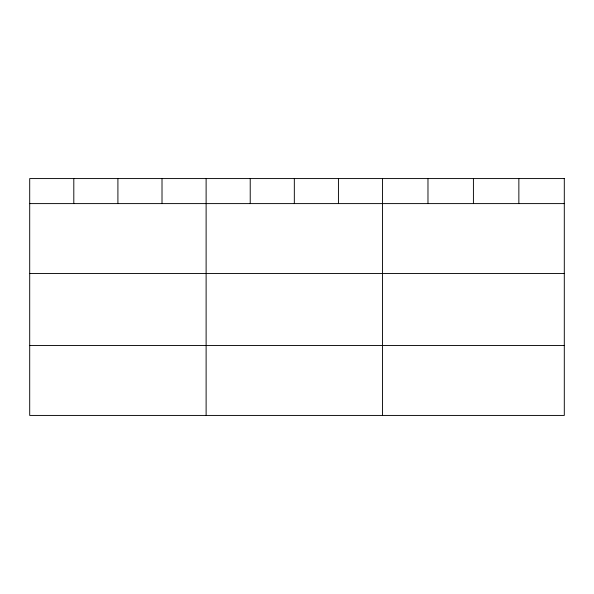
<?xml version="1.0" encoding="UTF-8"?>
<svg xmlns="http://www.w3.org/2000/svg" width="594" height="594" viewBox="0 0 594 594"><rect width="100%" height="100%" fill="white"/><g stroke="black" fill="none" stroke-linecap="round" stroke-linejoin="round"><path stroke-width="0.89" d="M29.7 203.601L564.3 203.601M29.7 273.507L564.3 273.507M29.7 345.53L564.3 345.53M518.859 178.571L518.859 203.601M473.418 178.571L473.418 203.601M427.977 178.571L427.977 203.601M382.536 178.571L382.536 415.429M338.432 178.571L338.432 203.601M294.327 178.571L294.327 203.601M250.223 178.571L250.223 203.601M206.118 178.571L206.118 415.429M162.013 178.571L162.013 203.601M117.909 178.571L117.909 203.601M73.805 178.571L73.805 203.601M564.3 178.571L29.7 178.571L29.7 415.429L564.3 415.429L564.3 178.571"/></g></svg>
